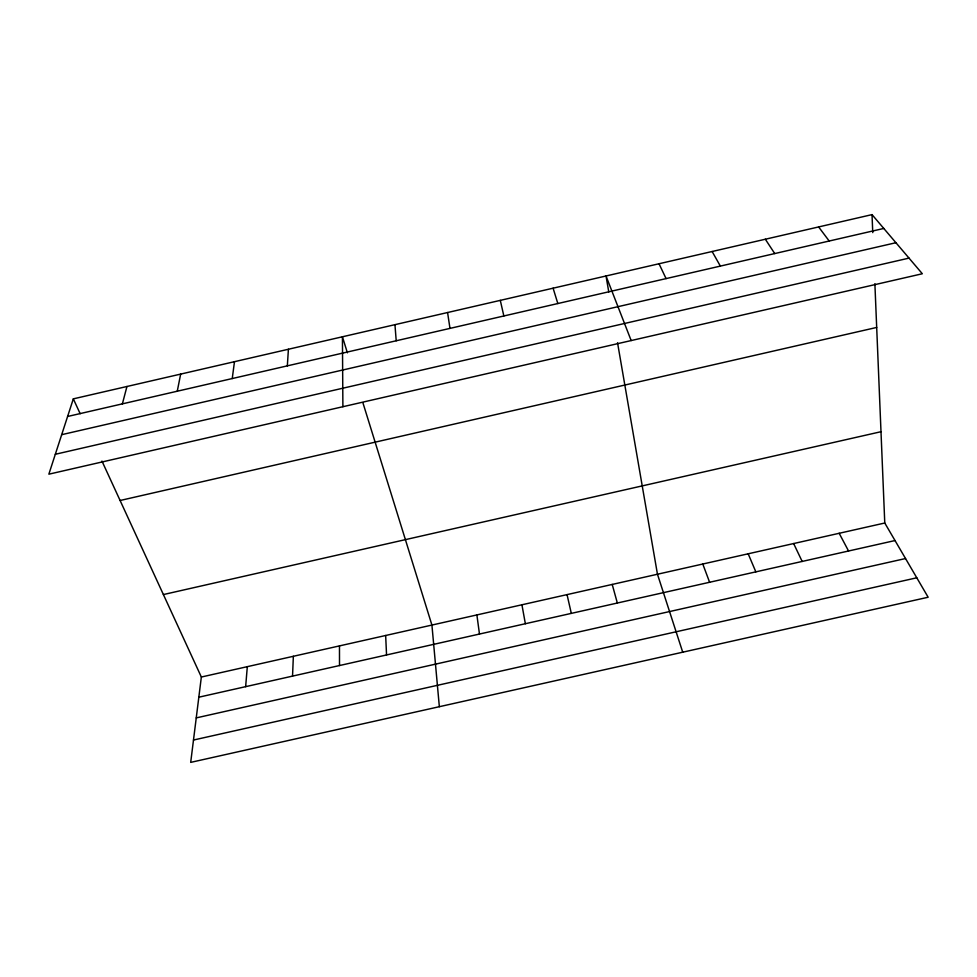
<?xml version="1.0" encoding="UTF-8"?>
<svg xmlns="http://www.w3.org/2000/svg" width="977" height="977" viewBox="0 0 977 977"><rect width="100%" height="100%" fill="white"/><g stroke="black" fill="none" stroke-linecap="round" stroke-linejoin="round"><path stroke-width="1.47" d="M292.538 676.121L293.356 656.288M287.336 365.862L288.41 349.241M245.642 686.672L247.315 666.668M101.95 461.059L201.347 677.024L190.698 762.378L928.15 597.24L884.771 523.013L874.879 283.684M232.245 378.551L234.48 361.685M177.264 391.227L180.66 374.093M122.381 403.867L126.949 386.489M73.324 398.86L48.85 474.187L922.325 273.755L872.021 214.622L73.324 398.86L80.163 413.711M67.596 416.483L883.782 228.447M61.685 434.68L895.921 242.723M55.323 454.281L909.013 258.111M120.098 500.493L876.687 327.442M163.391 594.566L880.998 431.712M201.347 677.024L884.771 523.013M198.832 697.199L895.017 540.55M196.243 717.9L905.532 558.539M193.483 740.041L916.792 577.798M818.628 226.945L829.204 241.026M765.333 239.231L774.724 253.568M712.123 251.504L720.354 266.098M839.17 533.283L848.561 551.004M793.642 543.542L802.166 561.445M659.023 263.753L666.07 278.604M748.174 553.788L755.844 571.863M631.166 340.558L606.021 275.978L608.769 291.928M702.781 564.022L709.607 582.268M682.728 652.196L657.46 574.232L617.537 342.744M347.397 352.807L342.426 336.784L342.89 406.713M362.882 402.683L431.919 625.06L439.345 706.701M553.104 288.191L557.83 303.542M612.213 584.429L617.342 603.029M500.297 300.366L503.851 315.974M567.039 594.614L571.313 613.385M521.926 604.775L525.357 623.729M447.576 312.53L449.982 328.394M476.886 614.924L479.475 634.049M394.952 324.669L396.21 340.778M385.659 635.49L386.55 654.956M872.021 214.622L872.766 232.624M339.471 645.895L339.507 665.545"/></g></svg>
